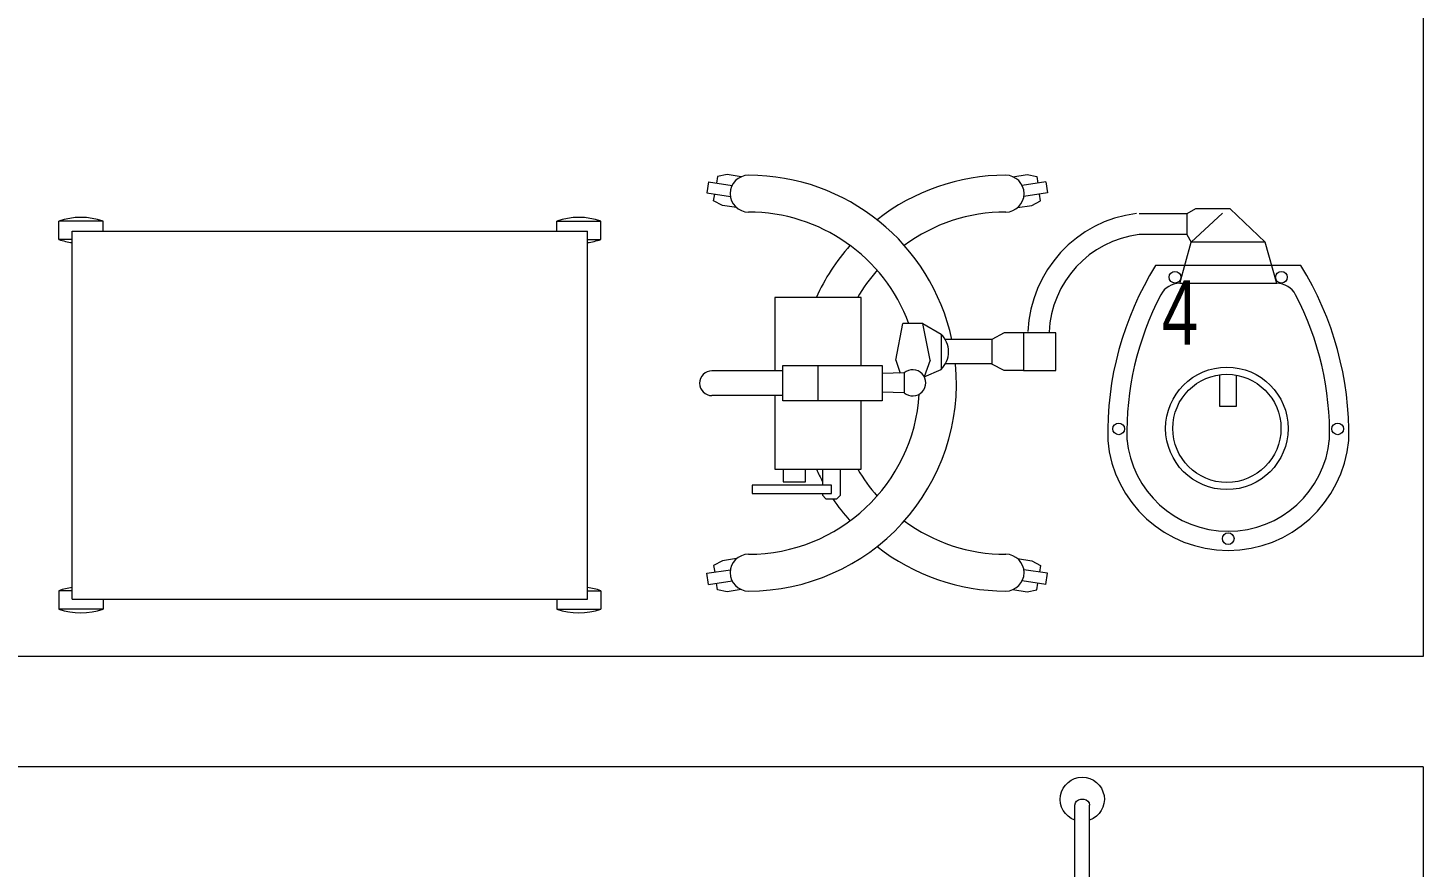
# Model space of a CAD drawing. Header units: metres. Extents: x -18745 to 220762, y -1579758 to -1356048.
# Drawn here: x 104305 to 106200, y -1458560 to -1457420 of the extents above; entities that cross this region are included whole.
import ezdxf

# ---------------------------------------------------------------- set-up
doc = ezdxf.new("R2010")
doc.units = ezdxf.units.M
doc.layers.get('0').update_dxf_attribs({"lineweight": 0})
for name, color, linetype, lineweight in [('A-100 - Copy$0$Medical Equipment and Furniture', 8, 'Continuous', 0), ('A-100 - Copy$0$Medical Equipment and Furniture1', 8, 'Continuous', 5), ('A-100 - Copy$0$Walls', 8, 'Continuous', 0)]:
    doc.layers.add(name, color=color, linetype=linetype, lineweight=lineweight)
doc.styles.add('A-100 - Copy$0$X3G_ENTITY_257CFD', font='swisscl.ttf', dxfattribs={"height": 200})

# ---------------------------------------------------------------- blocks, each defined once
blk = doc.blocks.new('A-100 - Copy$0$HF12177-P')
for p, q in [((0, 0), (-0.1724, 0.2372)), ((0, 0), (0.1724, 0.2372)), ((-0.0196, -0.007), (-0.1885, 0.2255)), ((0.0196, -0.007), (0.1885, 0.2255)), ((-0.12, -0.015), (-0.12, -0.019)), ((-0.112, -0.007), (0.112, -0.007)), ((-0.1, -0.007), (-0.1, -0.027)), ((0.1, -0.007), (0.1, -0.027)), ((0.12, -0.015), (0.12, -0.019)), ((-0.0631, -0.027), (-0.2951, -0.1024)), ((-0.01, -0.0308), (-0.2889, -0.1214)), ((-0.112, -0.027), (0.112, -0.027)), ((-0.01, -0.0308), (-0.01, -0.324)), ((0.01, -0.0308), (0.01, -0.324)), ((0.01, -0.0308), (0.2889, -0.1214)), ((0.0631, -0.027), (0.2951, -0.1024))]:
    blk.add_line(p, q)
for centre, radius, start, end in [((-0.1852, 0.2378), 0.03, 325.4712, 286.5288), ((0.1852, 0.2378), 0.03, 253.4712, 214.5288), ((-0.1821, 0.2302), 0.008, 126.3733, 216), ((0, -0.017), 0.315, 125.6267, 126.3733), ((-0.1788, 0.2325), 0.008, 36, 125.6267), ((0.1788, 0.2325), 0.008, 54.3733, 144), ((0, -0.017), 0.315, 53.6267, 54.3733), ((0.1821, 0.2302), 0.008, 324, 53.6267), ((-0.112, -0.015), 0.008, 90, 180), ((0.112, -0.015), 0.008, 0, 90), ((-0.112, -0.019), 0.008, 180, 270), ((0.112, -0.019), 0.008, 270, 0), ((-0.2996, -0.1144), 0.03, 37.4712, 358.5288), ((0.2996, -0.1144), 0.03, 181.4712, 142.5288), ((-0.2926, -0.11), 0.008, 108, 197.6267), ((0, -0.017), 0.315, 197.6267, 198.3733), ((0.2926, -0.11), 0.008, 342.3733, 72), ((0, -0.017), 0.315, 341.6267, 342.3733), ((-0.2914, -0.1138), 0.008, 198.3733, 288), ((0.2914, -0.1138), 0.008, 252, 341.6267), ((0, -0.332), 0.03, 109.4712, 70.5288), ((-0.002, -0.324), 0.008, 180, 269.6267), ((0, -0.017), 0.315, 269.6267, 270.3733), ((0.002, -0.324), 0.008, 270.3733, 0)]:
    blk.add_arc(centre, radius, start, end)
blk = doc.blocks.new('A-100 - Copy$0$mobile light')
at = {"layer": 'A-100 - Copy$0$Medical Equipment and Furniture1'}
for p, q in [((1882.58, -498.29), (1882.35, -499.8)), ((1882.58, -498.29), (1885.78, -498.78)), ((1883.78, -497.56), (1883.65, -498.45)), ((1885.1, -497.29), (1883.78, -497.56)), ((1887.04, -497.59), (1885.1, -497.29)), ((1923.94, -497.59), (1925.88, -497.29)), ((1928.41, -498.29), (1925.2, -498.78)), ((1925.88, -497.29), (1927.2, -497.56)), ((1927.2, -497.56), (1927.33, -498.45)), ((1928.41, -498.29), (1928.63, -499.8)), ((1882.35, -499.8), (1885.55, -500.28)), ((1883.28, -500.85), (1883.42, -499.96)), ((1928.63, -499.8), (1925.43, -500.28)), ((1927.7, -500.85), (1927.56, -499.96)), ((1884.47, -501.5), (1883.28, -500.85)), ((1886.4, -501.79), (1884.47, -501.5)), ((1924.58, -501.79), (1926.52, -501.5)), ((1926.52, -501.5), (1927.7, -500.85)), ((1948.76, -501.94), (1947.59, -502.62)), ((1953.47, -501.94), (1948.76, -501.94)), ((1958.23, -506.5), (1953.47, -501.94)), ((1947.59, -502.62), (1941.09, -502.62)), ((1947.59, -502.62), (1947.59, -505.45)), ((1948.15, -506.5), (1952.41, -502.55)), ((1947.59, -505.45), (1941.09, -505.45)), ((1947.59, -505.45), (1948.15, -506.5)), ((1946.6, -512.08), (1948.15, -506.5)), ((1958.23, -506.5), (1948.15, -506.5)), ((1959.78, -512.08), (1958.23, -506.5)), ((1963.08, -509.67), (1943.3, -509.67)), ((1959.78, -512.08), (1946.6, -512.08)), ((1908.01, -522.53), (1909, -517.55)), ((1911.69, -517.55), (1909, -517.55)), ((1912.69, -522.53), (1911.69, -517.55)), ((1911.69, -517.55), (1914.17, -518.99)), ((1914.17, -518.99), (1914.17, -523.77)), ((1922.73, -518.8), (1921.08, -519.69)), ((1925.38, -518.8), (1922.73, -518.8)), ((1921.08, -519.69), (1914.74, -519.69)), ((1921.08, -519.69), (1921.08, -523.01)), ((1921.08, -519.69), (1921.08, -523.01)), ((1908.01, -522.53), (1908.62, -524.28)), ((1912.69, -522.53), (1911.9, -524.78)), ((1921.08, -523.01), (1914.77, -523.01)), ((1922.73, -523.93), (1921.08, -523.04)), ((1892.68, -523.97), (1883.05, -523.97)), ((1892.68, -528.06), (1892.68, -523.24)), ((1892.68, -523.24), (1906.16, -523.24)), ((1897.5, -528.06), (1897.5, -523.24)), ((1906.16, -523.24), (1906.16, -528.06)), ((1909.15, -524.25), (1906.16, -524.32)), ((1909.15, -524.25), (1909.15, -526.94)), ((1911.9, -524.78), (1914.17, -523.77)), ((1925.38, -523.93), (1922.73, -523.93)), ((1909.15, -526.94), (1906.16, -526.87)), ((1892.68, -527.34), (1883.05, -527.34)), ((1906.16, -528.06), (1892.68, -528.06)), ((1886.4, -549.48), (1884.47, -549.77)), ((1924.58, -549.48), (1926.52, -549.77)), ((1882.35, -551.47), (1885.55, -550.99)), ((1882.58, -552.98), (1882.35, -551.47)), ((1884.47, -549.77), (1883.28, -550.42)), ((1883.28, -550.42), (1883.42, -551.31)), ((1928.63, -551.47), (1925.43, -550.99)), ((1926.52, -549.77), (1927.7, -550.42)), ((1927.7, -550.42), (1927.56, -551.31)), ((1928.41, -552.98), (1928.63, -551.47)), ((1882.58, -552.98), (1885.78, -552.5)), ((1883.78, -553.71), (1883.65, -552.82)), ((1928.41, -552.98), (1925.2, -552.5)), ((1927.2, -553.71), (1927.33, -552.82)), ((1885.1, -553.98), (1883.78, -553.71)), ((1887.04, -553.69), (1885.1, -553.98)), ((1923.94, -553.69), (1925.88, -553.98)), ((1925.88, -553.98), (1927.2, -553.71))]:
    blk.add_line(p, q, dxfattribs=at)
for points in [[(1903.33, -523.24), (1903.33, -514.02), (1891.61, -514.02), (1891.61, -523.97)], [(1954.27, -524.55), (1954.27, -528.82), (1952.05, -528.82), (1952.05, -524.5)], [(1891.61, -527.34), (1891.61, -537.34), (1903.33, -537.34), (1903.33, -528.06)], [(1892.74, -537.34), (1892.74, -539.04), (1895.76, -539.04), (1895.76, -537.34)], [(1898.05, -537.34), (1898.05, -539.5)], [(1898.05, -540.63), (1898.05, -540.87), (1898.53, -541.35), (1900.02, -541.35), (1900.5, -540.87), (1900.5, -537.34)]]:
    blk.add_lwpolyline(points, dxfattribs=at)
for points in [[(1929.78, -518.8), (1925.38, -518.8), (1925.38, -523.93), (1929.78, -523.93)], [(1899.3, -539.5), (1888.5, -539.5), (1888.5, -540.63), (1899.3, -540.63)]]:
    blk.add_lwpolyline(points, close=True, dxfattribs=at)
for centre, radius in [((1945.96, -511.25), 0.793), ((1960.42, -511.25), 0.793), ((1953.01, -531.79), 8.32), ((1953.01, -531.79), 7.35), ((1938.31, -531.85), 0.793), ((1968.07, -531.85), 0.793), ((1953.19, -546.77), 0.793)]:
    blk.add_circle(centre, radius, dxfattribs=at)
for centre, radius, start, end in [((1888.02, -499.89), 2.5, 90, 270), ((1888.02, -525.64), 28.25, 12.1463, 90), ((1922.96, -525.64), 28.25, 90, 128.2073), ((1922.96, -499.89), 2.5, 270, 90), ((1888.02, -525.64), 23.25, 20.3387, 90), ((1922.96, -525.64), 23.25, 90, 126.3743), ((1942.82, -519.31), 16.86, 97.1293, 177.6115), ((1942.82, -519.31), 13.97, 97.1293, 177.6115), ((1922.96, -525.64), 28.25, 138.4974, 155.7305), ((1980.13, -532.49), 43.32, 148.2167, 181.2501), ((1926.25, -532.49), 43.32, 358.7499, 31.7833), ((1922.96, -525.64), 23.25, 138.7224, 150.0382), ((1980.13, -532.49), 40.72, 152.4092, 181.2501), ((1946.6, -514.96), 2.89, 90, 152.4092), ((1959.78, -514.96), 2.89, 27.5908, 90), ((1926.25, -532.49), 40.72, 358.7499, 27.5908), ((1911.94, -521.38), 3.27, 313.0112, 46.9888), ((1888.02, -525.64), 28.25, 270, 5.3386), ((1883.05, -525.65), 1.68, 90, 270), ((1910.32, -525.6), 1.78, 229.0673, 130.9327), ((1888.02, -525.64), 23.25, 270, 356.3184), ((1953.19, -531.93), 16.44, 185.2361, 354.7639), ((1953.19, -531.93), 13.84, 185.2361, 354.7639), ((1922.96, -525.64), 28.25, 204.483, 208.105), ((1922.96, -525.64), 23.25, 210.2349, 221.2776), ((1922.96, -525.64), 28.25, 213.7985, 221.5026), ((1922.96, -525.64), 23.25, 233.6257, 270), ((1922.96, -525.64), 28.25, 231.7927, 270), ((1888.02, -551.39), 2.5, 90, 270), ((1922.96, -551.39), 2.5, 270, 90)]:
    blk.add_arc(centre, radius, start, end, dxfattribs=at)
blk = doc.blocks.new('A-100 - Copy$0$HF13959B-P')
for p, q in [((0.0418, 0.5136), (-0.0182, 0.5136)), ((-0.0182, 0.4886), (-0.0182, 0.5136)), ((0.0418, 0.5), (0.0418, 0.5136)), ((0.6582, 0.5136), (0.7182, 0.5136)), ((0.6582, 0.5), (0.6582, 0.5136)), ((0.7182, 0.4886), (0.7182, 0.5136)), ((0, 0.5), (0, 0)), ((0.7, 0.5), (0, 0.5)), ((0.7, 0.5), (0.7, 0)), ((0, 0.4886), (-0.0182, 0.4886)), ((0.7, 0.4886), (0.7182, 0.4886)), ((0, 0.0114), (-0.0182, 0.0114)), ((-0.0182, 0.0114), (-0.0182, -0.0136)), ((0.7, 0), (0, 0)), ((0.7, 0.0114), (0.7182, 0.0114)), ((0.7182, 0.0114), (0.7182, -0.0136)), ((0.0418, -0.0136), (-0.0182, -0.0136)), ((0.0418, 0), (0.0418, -0.0136)), ((0.6582, 0), (0.6582, -0.0136)), ((0.6582, -0.0136), (0.7182, -0.0136))]:
    blk.add_line(p, q)
for centre, start, end in [((0.0118, 0.4261), 71.0754, 108.9246), ((0.6882, 0.4261), 71.0754, 108.9246), ((0.0118, 0.5761), 251.0754, 262.6441), ((0.6882, 0.5761), 277.3559, 288.9246), ((0.0118, -0.0761), 97.3559, 108.9246), ((0.6882, -0.0761), 71.0754, 82.6441), ((0.0118, 0.0739), 251.0754, 288.9246), ((0.6882, 0.0739), 251.0754, 288.9246)]:
    blk.add_arc(centre, 0.0925, start, end)
blk = doc.blocks.new('A-100 - Copy')
at = {"layer": 'A-100 - Copy$0$Walls'}
for p, q in [((106200.3, -1454172.9, 2.4), (106200.3, -1458274.4, 2.4)), ((106200.3, -1458274.4, 2.4), (102400.3, -1458274.4, 2.4)), ((106200.3, -1458424.4, 2.4), (102400.3, -1458424.4, 2.4)), ((106200.3, -1458424.2, 2.4), (106200.3, -1464754.7, 2.4))]:
    blk.add_line(p, q, dxfattribs=at)
at = {"layer": 'A-100 - Copy$0$Medical Equipment and Furniture', "xscale": 10, "yscale": 10, "zscale": 10}
blk.add_blockref('A-100 - Copy$0$mobile light', (86403.6, -1452646.4, 0), dxfattribs=at)
at = {"layer": 'A-100 - Copy$0$Medical Equipment and Furniture', "xscale": 1000, "yscale": 1000, "zscale": 1000, "rotation": 179.9999999999992}
blk.add_blockref('A-100 - Copy$0$HF13959B-P', (105064.9, -1457696.2, 0), dxfattribs=at)
at = {"layer": 'A-100 - Copy$0$Medical Equipment and Furniture', "extrusion": (1.39405e-12, 1.92689e-13, -1), "xscale": 1000.000000000001, "yscale": 1000.000000000001, "zscale": -1000, "rotation": 179.9850316752829}
blk.add_blockref('A-100 - Copy$0$HF12177-P', (-105737.3, -1458800.3, -2.4), dxfattribs=at)
at = {"layer": 'A-100 - Copy$0$Medical Equipment and Furniture', "style": 'A-100 - Copy$0$X3G_ENTITY_257CFD'}
blk.add_text('4', height=87.5, dxfattribs=at).set_placement((105845.1, -1457850.4, 0))

msp = doc.modelspace()

# ---------------------------------------------------------------- block references
msp.add_blockref('A-100 - Copy', (0, 0))

doc.saveas('drawing.dxf')
